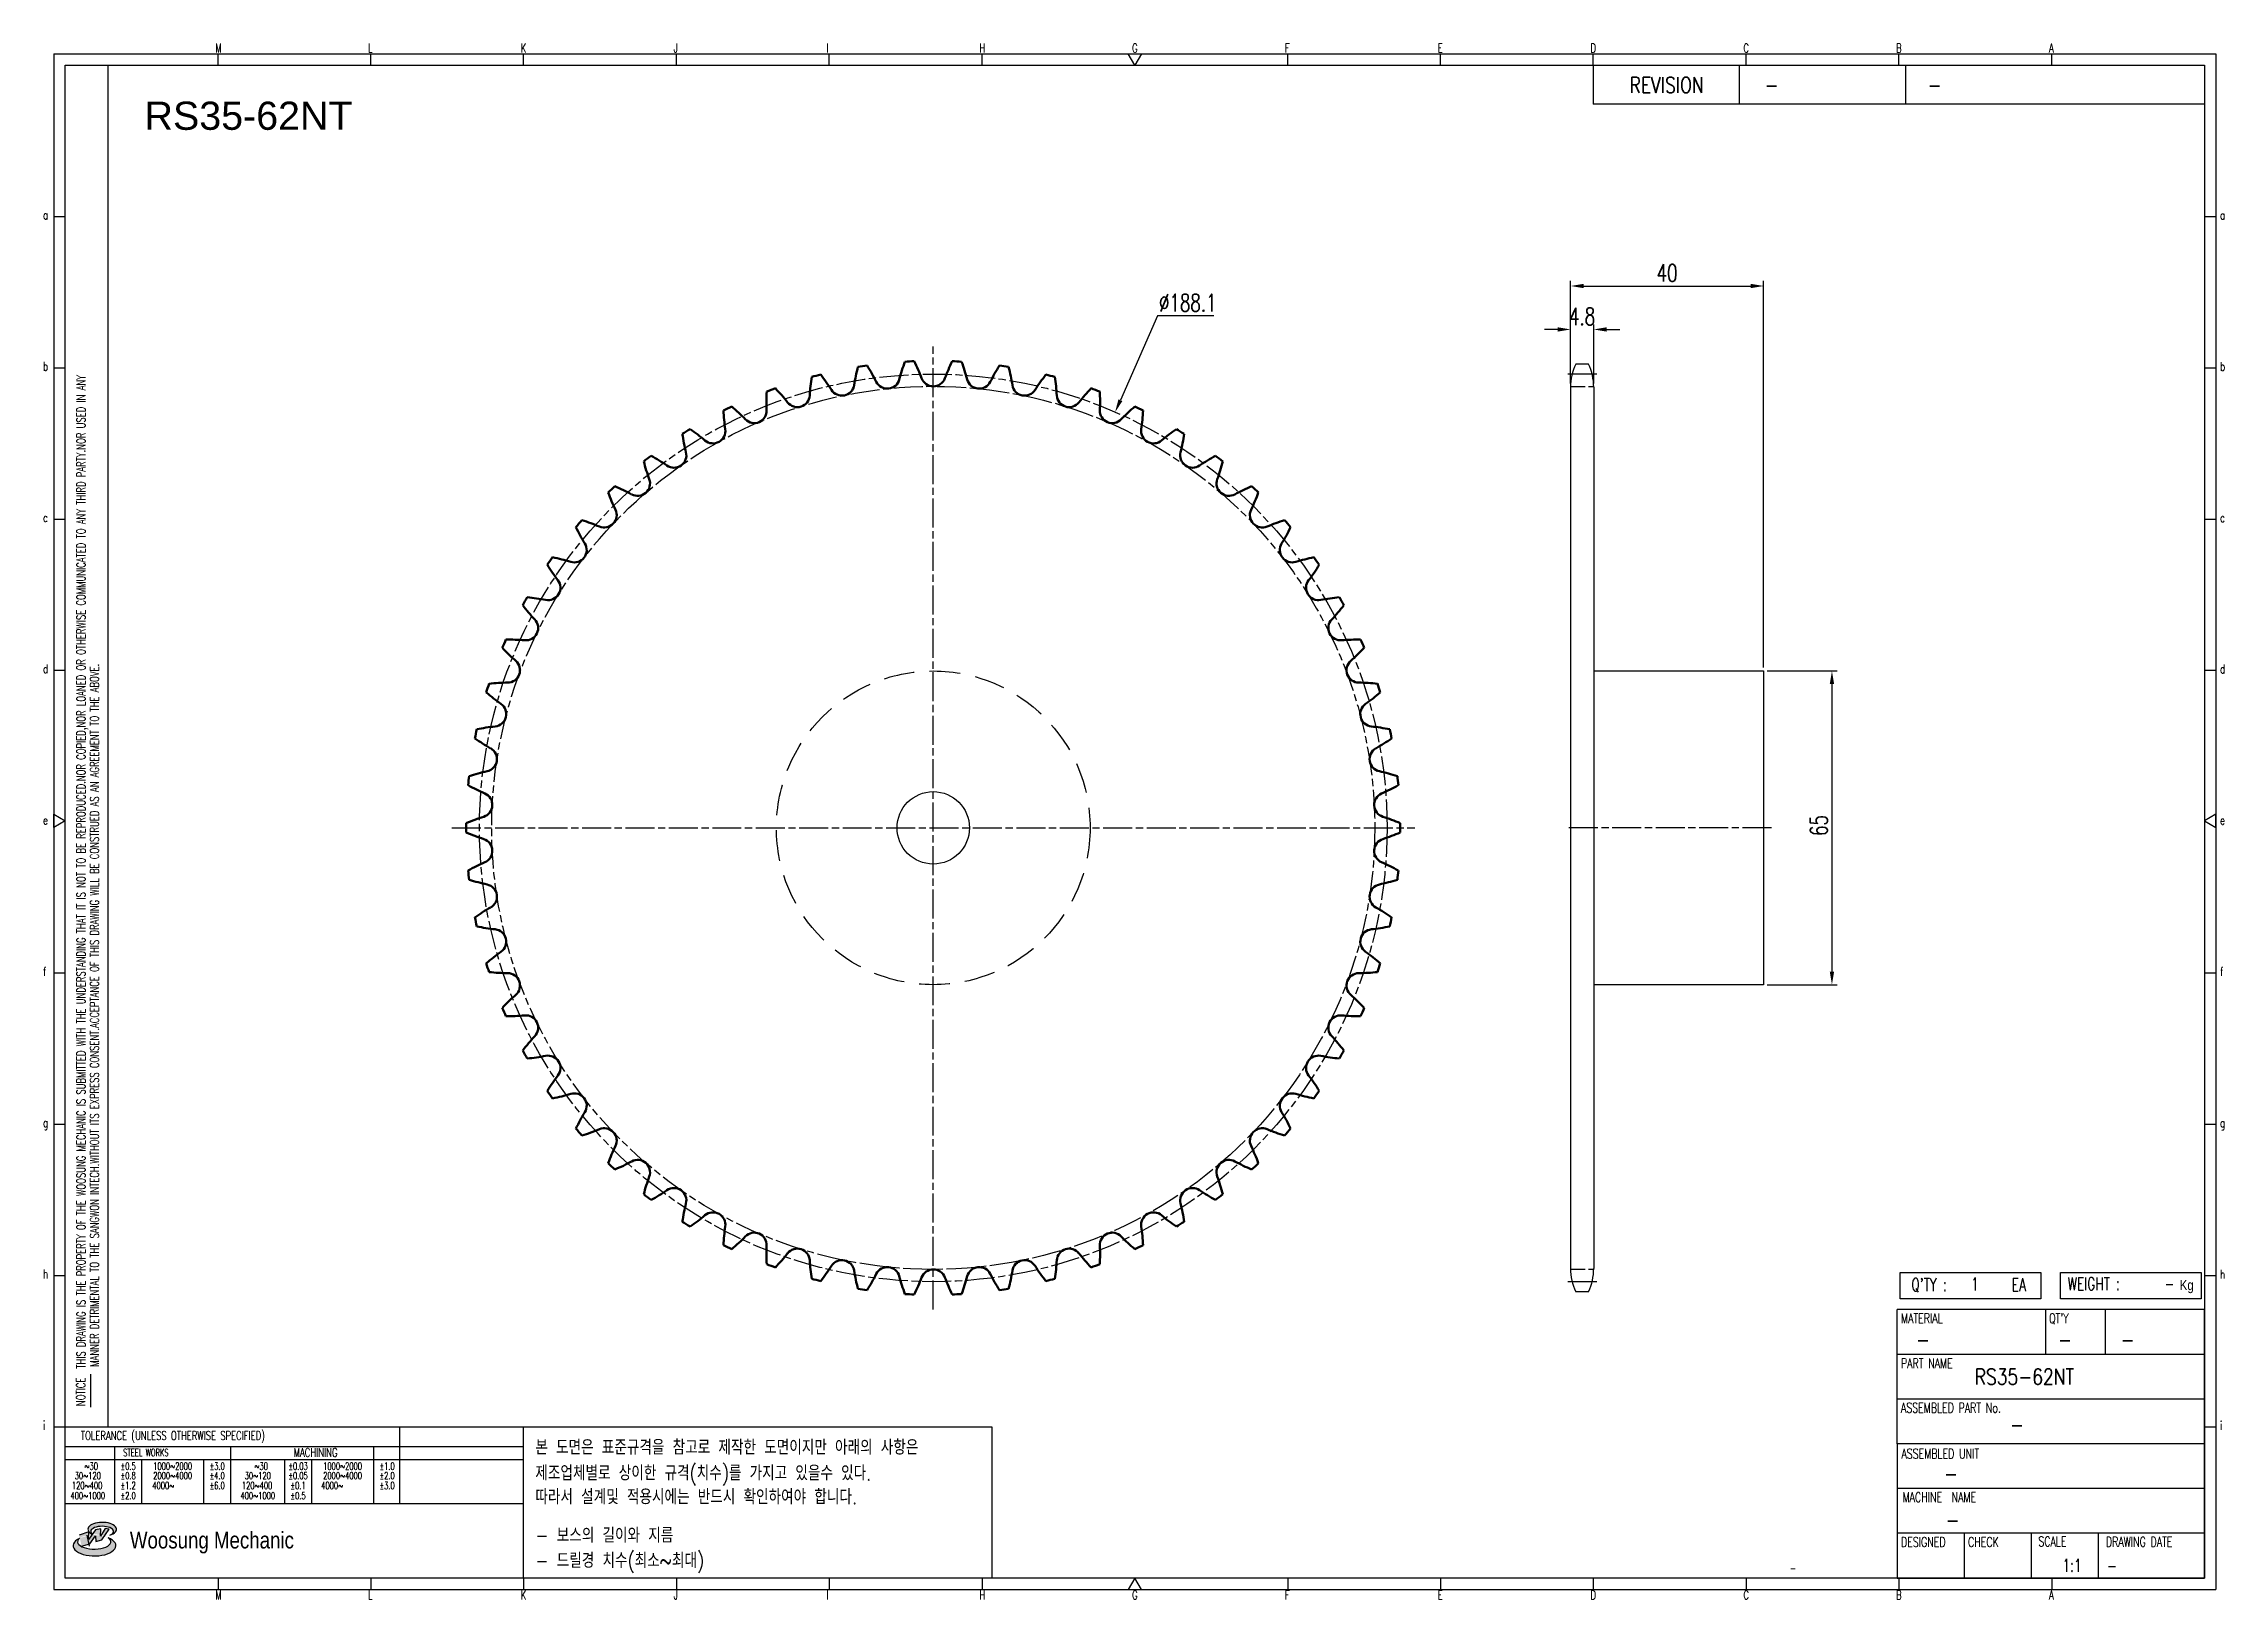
# Model space of a CAD drawing. Header units: millimetres. Extents: x -44812 to -44360, y 1096 to 1418.
import ezdxf
from ezdxf.enums import TextEntityAlignment as Align

# ---------------------------------------------------------------- set-up
doc = ezdxf.new("R2010")
doc.units = ezdxf.units.MM
for name, pattern in [('AM_ISO02W050', [7.5, 6, -1.5]), ('AM_ISO02W050x2', [3.75, 3, -0.75]), ('AM_ISO08W050', [18, 12, -1.5, 3, -1.5]), ('AM_ISO08W050x2', [9, 6, -0.75, 1.5, -0.75]), ('HIDDEN', [9.525, 6.35, -3.175])]:
    doc.linetypes.add(name, pattern=pattern)
for name, color, linetype, lineweight in [('AM_0N', 7, 'Continuous', 50), ('AM_3N', 6, 'AM_ISO02W050', 25), ('AM_7', 4, 'AM_ISO08W050', 25), ('AM_7N', 4, 'AM_ISO08W050', 25)]:
    doc.layers.add(name, color=color, linetype=linetype, lineweight=lineweight)
for name, color, linetype in [('HL', 2, 'HIDDEN'), ('S-DIM', 7, 'Continuous'), ('TITLE', 7, 'Continuous'), ('도면레이아웃', 7, 'Continuous')]:
    doc.layers.add(name, color=color, linetype=linetype)
doc.styles.add('HAN', font='ROMANS.shx', dxfattribs={"width": 0.7, "bigfont": 'whgtxt.shx'})
doc.styles.add('HKD_ST2', font='romans.shx', dxfattribs={"width": 0.7, "height": 4, "bigfont": '@extfont2.shx'})
doc.styles.add('HSG', font='SIMPLEX.shx', dxfattribs={"width": 0.7, "bigfont": 'HSG.shx'})
doc.styles.add('ROMANS', font='romans.shx', dxfattribs={"width": 0.7, "bigfont": 'whgtxt.shx'})
doc.styles.add('SLDTEXTSTYLE4', font='arial.ttf', dxfattribs={"width": 0.8})
doc.styles.get("Standard").update_dxf_attribs({"font": 'arial.ttf'})
doc.dimstyles.new('APP6', dxfattribs={"dimscale": 1.5, "dimtxt": 2.4, "dimasz": 1.8, "dimexe": 0.7, "dimexo": 0.5, "dimgap": 0.6, "dimtad": 1, "dimtoh": 1, "dimdec": 1, "dimrnd": 0.01, "dimzin": 9, "dimdsep": 46, "dimtxsty": 'HSG', "dimcen": 0, "dimclrd": 1, "dimclre": 1, "dimclrt": 256, "dimazin": 2, "dimtp": 1, "dimtm": 1, "dimtfac": 0.5, "dimtdec": 1, "dimtofl": 0, "dimtmove": 0, "dimatfit": 3, "dimfxl": 0, "dimtvp": 1, "dimtolj": 2, "dimlwd": -1, "dimlwe": -1, "dimarcsym": 0})

# ---------------------------------------------------------------- blocks, each defined once
blk = doc.blocks.new('SUYWSHJH')
at = {"layer": '도면레이아웃'}
h = blk.add_hatch(color=10, dxfattribs=at)
h.paths.add_polyline_path([(1.544, 35.177), (1.554, 34.966), (1.779, 35.034), (2.054, 35.422), (1.908, 35.446), (1.728, 35.167), (1.741, 35.439), (1.547, 35.405), (1.292, 35.041), (1.295, 35.33), (0.943, 35.208), (1.03, 34.8), (1.336, 34.885)])
edge = h.paths.add_edge_path()
edge.add_ellipse((1.795, 35.421), major_axis=(-0.53, 0), ratio=0.487785, start_angle=122.36065, end_angle=403.39574)
edge.add_line((1.411, 35.244), (1.419, 35.261))
edge.add_ellipse((1.798, 35.344), major_axis=(-0.423, 0), ratio=0.444396, start_angle=131.58977, end_angle=386.19408, ccw=False)
edge = h.paths.add_edge_path()
edge.add_ellipse((1.512, 34.815), major_axis=(-0.793, 0), ratio=0.480113, start_angle=314.67633, end_angle=590.85213)
edge.add_ellipse((1.501, 34.958), major_axis=(-0.62, 0), ratio=0.43311, start_angle=331.7024, end_angle=574.42495, ccw=False)
for p, q in [((0, 90.118), (80.15, 90.118)), ((0, 90.118), (0, 33.191)), ((6.089, 89.693), (6.089, 90.118)), ((11.753, 89.693), (11.753, 90.118)), ((17.418, 89.693), (17.418, 90.118)), ((23.082, 89.693), (23.082, 90.118)), ((28.746, 89.693), (28.746, 90.118)), ((34.411, 89.693), (34.411, 90.118)), ((45.739, 89.693), (45.739, 90.118)), ((51.404, 89.693), (51.404, 90.118)), ((57.068, 89.693), (57.068, 90.118)), ((62.732, 89.693), (62.732, 90.118)), ((68.397, 89.693), (68.397, 90.118)), ((74.061, 89.693), (74.061, 90.118)), ((80.15, 90.118), (80.15, 33.191)), ((0, 84.085), (0.425, 84.085)), ((79.725, 84.085), (80.15, 84.085)), ((0, 78.478), (0.425, 78.478)), ((79.725, 78.478), (80.15, 78.478)), ((0, 72.87), (0.425, 72.87)), ((79.725, 72.87), (80.15, 72.87)), ((0, 67.262), (0.425, 67.262)), ((79.725, 67.262), (80.15, 67.262)), ((0, 56.047), (0.425, 56.047)), ((79.725, 56.047), (80.15, 56.047)), ((0, 50.439), (0.425, 50.439)), ((79.725, 50.439), (80.15, 50.439)), ((0, 44.832), (0.425, 44.832)), ((79.725, 44.832), (80.15, 44.832)), ((1.377, 39.947), (1.377, 41.174)), ((0, 39.224), (0.425, 39.224)), ((79.725, 39.224), (80.15, 39.224)), ((0, 33.191), (80.15, 33.191)), ((6.089, 33.616), (6.089, 33.191)), ((11.753, 33.616), (11.753, 33.191)), ((17.418, 33.616), (17.418, 33.191)), ((23.082, 33.616), (23.082, 33.191)), ((28.746, 33.616), (28.746, 33.191)), ((34.411, 33.616), (34.411, 33.191)), ((45.739, 33.616), (45.739, 33.191)), ((51.404, 33.616), (51.404, 33.191)), ((57.068, 33.616), (57.068, 33.191)), ((62.732, 33.616), (62.732, 33.191)), ((68.397, 33.616), (68.397, 33.191)), ((74.061, 33.616), (74.061, 33.191))]:
    blk.add_line(p, q)
at = {"color": 2}
for p, q in [((2.017, 39.224), (2.017, 89.693)), ((0.425, 39.224), (17.418, 39.224)), ((12.816, 39.224), (12.816, 36.382)), ((17.418, 33.616), (17.418, 39.224)), ((0.425, 38.487), (17.418, 38.487)), ((0.425, 38.012), (17.418, 38.012)), ((2.257, 38.487), (2.257, 36.382)), ((3.257, 38.012), (3.257, 36.382)), ((5.557, 38.012), (5.557, 36.382)), ((6.557, 38.5), (6.557, 36.382)), ((8.557, 38.012), (8.557, 36.382)), ((9.557, 38.026), (9.557, 36.382)), ((11.857, 38.487), (11.857, 36.382)), ((0.425, 36.382), (17.418, 36.382))]:
    blk.add_line(p, q, dxfattribs=at)
at = {"color": 6, "ltscale": 0.5}
for p, q in [((57.068, 89.693), (57.068, 88.246)), ((62.47, 89.693), (62.47, 88.246)), ((68.635, 89.693), (68.635, 88.246)), ((79.725, 88.246), (57.068, 88.246)), ((68.336, 38.59), (68.336, 43.563)), ((79.725, 43.563), (68.336, 43.563)), ((73.827, 43.563), (73.827, 41.905)), ((76.037, 43.563), (76.037, 41.905)), ((79.725, 38.59), (79.725, 43.563)), ((79.725, 41.905), (68.336, 41.905)), ((79.725, 40.248), (68.336, 40.248)), ((68.336, 38.59), (68.336, 33.616)), ((79.725, 38.59), (68.336, 38.59)), ((79.725, 33.616), (79.725, 38.59)), ((79.725, 36.932), (68.336, 36.932)), ((79.725, 35.274), (68.336, 35.274)), ((70.822, 33.616), (70.822, 35.274)), ((73.309, 33.616), (73.309, 35.274)), ((75.796, 33.616), (75.796, 35.274)), ((68.336, 33.616), (79.725, 33.616))]:
    blk.add_line(p, q, dxfattribs=at)
for points in [[(40.075, 89.693), (39.83, 90.118), (40.32, 90.118)], [(0.425, 89.693), (79.725, 89.693), (79.725, 33.616), (0.425, 33.616)], [(0.425, 61.679), (0, 61.433), (0, 61.924)], [(79.725, 61.679), (80.15, 61.433), (80.15, 61.924)], [(40.075, 33.616), (39.83, 33.191), (40.32, 33.191)]]:
    blk.add_lwpolyline(points, close=True)
at = {"layer": 'TITLE', "color": 20}
for p, q in [((68.449, 43.961), (68.449, 44.936)), ((68.449, 44.936), (73.654, 44.936)), ((73.654, 44.936), (73.654, 43.961)), ((74.39, 43.961), (74.39, 44.936)), ((74.39, 44.936), (79.595, 44.936)), ((79.595, 44.936), (79.595, 43.961)), ((73.654, 43.961), (68.449, 43.961)), ((79.595, 43.961), (74.39, 43.961))]:
    blk.add_line(p, q, dxfattribs=at)
at = {"layer": '도면레이아웃'}
for p, q in [((1.295, 35.33), (0.943, 35.208)), ((1.03, 34.8), (1.336, 34.885)), ((1.224, 35.208), (1.311, 34.8)), ((1.224, 35.208), (1.224, 35.208)), ((1.547, 35.405), (1.292, 35.041)), ((1.292, 35.041), (1.295, 35.33)), ((1.336, 34.885), (1.544, 35.177)), ((1.419, 35.261), (1.411, 35.244)), ((1.544, 35.177), (1.554, 34.966)), ((1.741, 35.439), (1.547, 35.405)), ((1.554, 34.966), (1.779, 35.034)), ((1.908, 35.446), (1.728, 35.167)), ((1.728, 35.167), (1.741, 35.439)), ((1.779, 35.034), (2.054, 35.422)), ((2.054, 35.422), (1.908, 35.446))]:
    blk.add_line(p, q, dxfattribs=at)
for centre, major_axis, ratio, start_param, end_param in [((1.795, 35.421), (-0.53, 0), 0.487785, 2.135596, 7.040584), ((1.512, 34.815), (-0.793, 0), 0.480113, 5.492138, 10.312315), ((1.501, 34.958), (-0.62, 0), 0.43311, 5.789299, 10.025607), ((1.798, 35.344), (-0.423, 0), 0.444396, 2.296675, 6.740358)]:
    blk.add_ellipse(centre, major_axis=major_axis, ratio=ratio, start_param=start_param, end_param=end_param, dxfattribs=at)
at = {"color": 4, "style": 'HKD_ST2', "width": 0.7}
for s, p in [('M', (5.988, 90.164)), ('L', (11.652, 90.164)), ('K', (17.316, 90.164)), ('J', (22.981, 90.164)), ('I', (28.645, 90.164)), ('H', (34.309, 90.164)), ('G', (39.974, 90.164)), ('F', (45.638, 90.164)), ('E', (51.302, 90.164)), ('D', (56.967, 90.164)), ('C', (62.631, 90.164)), ('B', (68.295, 90.164)), ('A', (73.96, 90.164)), ('a', (-0.395, 83.976)), ('a', (80.305, 83.97)), ('b', (-0.395, 78.368)), ('b', (80.305, 78.362)), ('c', (-0.395, 72.76)), ('c', (80.305, 72.754)), ('d', (-0.395, 67.153)), ('d', (80.305, 67.147)), ('e', (-0.395, 61.545)), ('e', (80.305, 61.539)), ('f', (-0.395, 55.937)), ('f', (80.305, 55.931)), ('g', (-0.395, 50.33)), ('g', (80.305, 50.324)), ('h', (-0.395, 44.722)), ('h', (80.305, 44.716)), ('i', (-0.395, 39.114)), ('i', (80.305, 39.108)), ('M', (5.988, 32.824)), ('L', (11.652, 32.824)), ('K', (17.316, 32.824)), ('J', (22.981, 32.824)), ('I', (28.645, 32.824)), ('H', (34.309, 32.824)), ('G', (39.974, 32.824)), ('F', (45.638, 32.824)), ('E', (51.302, 32.824)), ('D', (56.967, 32.824)), ('C', (62.631, 32.824)), ('B', (68.295, 32.824)), ('A', (73.96, 32.824))]:
    blk.add_text(s, height=0.326, dxfattribs=at).set_placement(p)
for s, height, style, width, p in [('REVISION', 0.5806, 'HAN', 0.8, (58.415, 88.664)), ('-', 0.581, 'HAN', 0.8, (63.426, 88.664)), ('-', 0.581, 'HAN', 0.8, (69.468, 88.664)), ("Q'TY : ", 0.4746, 'HKD_ST2', 0.7, (68.857, 44.253)), ('1', 0.475, 'HKD_ST2', 0.7, (71.071, 44.275)), ('EA', 0.4746, 'HKD_ST2', 0.7, (72.578, 44.253)), ('WEIGHT : ', 0.4746, 'HKD_ST2', 0.7, (74.65, 44.286)), ('-', 0.581, 'HAN', 0.8, (69.029, 42.157)), ('-', 0.581, 'HAN', 0.8, (74.289, 42.157)), ('-', 0.581, 'HAN', 0.8, (76.623, 42.157)), ('-', 0.581, 'HAN', 0.8, (72.515, 39.013)), ('-', 0.581, 'HAN', 0.8, (70.067, 37.189)), ('-', 0.581, 'HAN', 0.8, (70.126, 35.48)), ('1:1', 0.4746, 'HKD_ST2', 0.7, (74.458, 33.848)), ('-', 0.475, 'HKD_ST2', 0.7, (76.112, 33.837))]:
    blk.add_text(s, height=height, dxfattribs=dict(style=style, width=width)).set_placement(p)
at = {"color": 1, "style": 'HKD_ST2', "width": 0.7}
for s, p in [(' THIS DRAWING IS THE PROPERTY OF THE WOOSUNG MECHANIC IS SUBMITTED WITH THE UNDERSTANDING THAT IT IS NOT TO BE REPRODUCED.NOR COPIED,NOR LOANED OR OTHERWISE COMMUNICATED TO ANY THIRD PARTY.NOR USED IN ANY', (1.173, 41.217)), ('MANNER DETRIMENTAL TO THE SANGWON INTECH.WITHOUT ITS EXPRESS CONSENT.ACCEPTANCE OF THIS DRAWING WILL BE CONSTRUED AS AN AGREEMENT TO THE ABOVE.', (1.672, 41.447))]:
    blk.add_text(s, height=0.326266, rotation=90, dxfattribs=at).set_placement(p)
at = {"style": 'HKD_ST2', "width": 0.7}
blk.add_text('-', height=0.475, dxfattribs=at).set_placement((78.613, 44.286), align=Align.RIGHT)
at = {"color": 4, "style": 'HKD_ST2', "width": 0.7}
for s, height, p in [('MATERIAL', 0.3651, (68.474, 43.425)), ("QT'Y", 0.3651, (73.965, 43.425)), ('PART NAME', 0.3651, (68.474, 41.756)), ('ASSEMBLED PART No.', 0.36511, (68.474, 40.109)), ('ASSEMBLED UNIT', 0.36511, (68.49, 38.408)), ('MACHINE  NAME', 0.36511, (68.532, 36.794)), ('DESIGNED', 0.3651, (68.474, 35.136)), ('CHECK', 0.3651, (70.961, 35.136)), ('SCALE', 0.3651, (73.566, 35.153)), ('DRAWING DATE', 0.36511, (76.071, 35.141))]:
    blk.add_text(s, height=height, dxfattribs=at).set_placement(p, align=Align.TOP_LEFT)
at = {"style": 'HKD_ST2', "width": 0.7}
blk.add_text('NOTICE', height=0.3263, rotation=90, dxfattribs=at).set_placement((1.163, 39.988))
for s, height, style, width, p in [('TOLERANCE (UNLESS OTHERWISE SPECIFIED)', 0.32627, 'HKD_ST2', 0.7, (4.417, 38.896)), ('-', 0.326, 'ROMANS', 0.65, (64.469, 33.975))]:
    blk.add_text(s, height=height, dxfattribs=dict(style=style, width=width)).set_placement(p, align=Align.MIDDLE_CENTER)
at = {"color": 4, "style": 'HKD_ST2', "width": 0.7}
for s, height, p in [('STEEL WORKS', 0.26101, (3.416, 38.268)), ('MACHINING', 0.3263, (9.707, 38.27)), ('%%P0.5', 0.261, (2.757, 37.762)), ('%%P0.8', 0.261, (2.757, 37.411)), ('%%P3.0', 0.261, (6.057, 37.762)), ('%%P4.0', 0.261, (6.057, 37.411)), ('%%P0.03', 0.261, (9.057, 37.762)), ('%%P0.05', 0.261, (9.057, 37.411)), ('%%P1.0', 0.261, (12.357, 37.762)), ('%%P2.0', 0.261, (12.357, 37.411)), ('%%P1.2', 0.261, (2.757, 37.045)), ('%%P2.0', 0.261, (2.757, 36.67)), ('%%P6.0', 0.261, (6.057, 37.045)), ('%%P0.1', 0.261, (9.057, 37.045)), ('%%P0.5', 0.261, (9.057, 36.67)), ('%%P3.0', 0.261, (12.357, 37.045))]:
    blk.add_text(s, height=height, dxfattribs=at).set_placement(p, align=Align.MIDDLE)
for s, height, p in [('30%%126120', 0.261, (1.263, 37.411)), ('%%12630', 0.261, (1.389, 37.762)), ('2000%%1264000', 0.26101, (4.407, 37.411)), ('1000%%1262000', 0.26101, (4.407, 37.762)), ('30%%126120', 0.261, (7.563, 37.411)), ('%%12630', 0.261, (7.689, 37.762)), ('2000%%1264000', 0.26101, (10.707, 37.411)), ('1000%%1262000', 0.26101, (10.707, 37.762)), ('400%%1261000', 0.26101, (1.263, 36.67)), ('120%%126400', 0.26101, (1.237, 37.045)), ('4000%%126', 0.261, (4.061, 37.045)), ('400%%1261000', 0.26101, (7.563, 36.67)), ('120%%126400', 0.26101, (7.537, 37.045)), ('4000%%126', 0.261, (10.321, 37.045))]:
    blk.add_text(s, height=height, dxfattribs=at).set_placement(p, align=Align.MIDDLE_CENTER)
at = {"color": 1, "style": 'SLDTEXTSTYLE4', "width": 0.8}
blk.add_text('Woosung Mechanic', height=0.61957, dxfattribs=at).set_placement((2.822, 34.711))
at = {"layer": 'TITLE', "width": 0.8}
blk.add_text('Kg', height=0.3789, dxfattribs=at).set_placement((78.807, 44.286))
blk = doc.blocks.new('*D730')
at = {"layer": 'Defpoints', "color": 0, "transparency": 16777216}
for p in [(-44455.73, 1287.86), (-44455.73, 1222.86), (-44441.57, 1222.86)]:
    blk.add_point(p, dxfattribs=at)
at = {"layer": 'S-DIM', "color": 1, "transparency": 16777216}
for p, q in [((-44454.98, 1287.86), (-44440.52, 1287.86)), ((-44441.57, 1285.16), (-44441.57, 1225.56)), ((-44454.98, 1222.86), (-44440.52, 1222.86))]:
    blk.add_line(p, q, dxfattribs=at)
for points in [[(-44442.02, 1285.16), (-44441.12, 1285.16), (-44441.57, 1287.86)], [(-44442.02, 1225.56), (-44441.12, 1225.56), (-44441.57, 1222.86)]]:
    blk.add_solid(points, dxfattribs=at)
at = {"layer": 'S-DIM', "transparency": 16777216, "insert": (-44444.27, 1255.84), "char_height": 3.6, "attachment_point": 5, "rotation": 90, "style": 'HSG'}
blk.add_mtext('\\A2;65', dxfattribs=at)
blk = doc.blocks.new('*D731')
at = {"layer": 'Defpoints', "color": 0, "transparency": 16777216}
for p in [(-44490.93, 1358.63), (-44495.73, 1346.66), (-44490.93, 1346.66)]:
    blk.add_point(p, dxfattribs=at)
at = {"layer": 'S-DIM', "color": 1, "transparency": 16777216}
for p, q in [((-44498.43, 1358.63), (-44501.13, 1358.63)), ((-44495.73, 1347.41), (-44495.73, 1359.68)), ((-44490.93, 1347.41), (-44490.93, 1359.68)), ((-44488.23, 1358.63), (-44485.53, 1358.63))]:
    blk.add_line(p, q, dxfattribs=at)
for points in [[(-44498.43, 1359.08), (-44498.43, 1358.18), (-44495.73, 1358.63)], [(-44488.23, 1359.08), (-44488.23, 1358.18), (-44490.93, 1358.63)]]:
    blk.add_solid(points, dxfattribs=at)
at = {"layer": 'S-DIM', "transparency": 16777216, "insert": (-44493.33, 1361.33), "char_height": 3.6, "attachment_point": 5, "style": 'HSG'}
blk.add_mtext('\\A2;4.8', dxfattribs=at)
blk = doc.blocks.new('*D732')
at = {"layer": 'Defpoints', "color": 0, "transparency": 16777216}
for p in [(-44455.73, 1367.63), (-44495.73, 1346.66), (-44455.73, 1287.86)]:
    blk.add_point(p, dxfattribs=at)
at = {"layer": 'S-DIM', "color": 1, "transparency": 16777216}
for p, q in [((-44495.73, 1347.41), (-44495.73, 1368.68)), ((-44493.03, 1367.63), (-44458.43, 1367.63)), ((-44455.73, 1288.61), (-44455.73, 1368.68))]:
    blk.add_line(p, q, dxfattribs=at)
for points in [[(-44493.03, 1368.08), (-44493.03, 1367.18), (-44495.73, 1367.63)], [(-44458.43, 1368.08), (-44458.43, 1367.18), (-44455.73, 1367.63)]]:
    blk.add_solid(points, dxfattribs=at)
at = {"layer": 'S-DIM', "transparency": 16777216, "insert": (-44475.73, 1370.33), "char_height": 3.6, "attachment_point": 5, "style": 'HSG'}
blk.add_mtext('\\A2;40', dxfattribs=at)
blk = doc.blocks.new('*D733')
at = {"layer": 'Defpoints', "color": 0, "transparency": 16777216}
for p in [(-44590.09, 1341.5), (-44665.47, 1169.21)]:
    blk.add_point(p, dxfattribs=at)
at = {"layer": 'S-DIM', "color": 1, "transparency": 16777216}
for p, q in [((-44581.35, 1361.46), (-44589, 1343.97)), ((-44569.65, 1361.46), (-44581.35, 1361.46))]:
    blk.add_line(p, q, dxfattribs=at)
blk.add_solid([(-44589.42, 1344.15), (-44588.59, 1343.79), (-44590.09, 1341.5)], dxfattribs=at)
at = {"layer": 'S-DIM', "transparency": 16777216, "insert": (-44575.05, 1364.16), "char_height": 3.6, "attachment_point": 5, "style": 'HSG'}
blk.add_mtext('\\A2;∅188.1', dxfattribs=at)

msp = doc.modelspace()

# ---------------------------------------------------------------- linework, layer by layer
for p, q in [((-44492, 1351.46), (-44494.66, 1351.46)), ((-44495.73, 1346.66), (-44495.73, 1164.05)), ((-44490.93, 1346.66), (-44490.93, 1164.05)), ((-44492, 1159.25), (-44494.66, 1159.25))]:
    msp.add_line(p, q)
msp.add_lwpolyline([(-44490.93, 1287.86), (-44455.73, 1287.86), (-44455.73, 1222.86), (-44490.93, 1222.86)])
at = {"color": 4}
msp.add_lwpolyline([(-44712.66, 1131.28), (-44615.62, 1131.28), (-44615.62, 1099.93), (-44712.66, 1099.93)], close=True, dxfattribs=at)
msp.add_circle((-44627.78, 1255.36), 7.5)
for centre, start, end in [((-44484.43, 1346.66), 154.8633, 180), ((-44502.23, 1346.66), 0, 25.1367), ((-44484.43, 1164.05), 180, 205.1367), ((-44502.23, 1164.05), 334.8633, 0)]:
    msp.add_arc(centre, 11.3, start, end)
at = {"layer": 'AM_0N'}
for centre, radius, start, end in [((-44627.78, 1255.36), 96.77, 98.1416, 99.2778), ((-44674.5, 1330.35), 39.01, 26.5323, 32.2045), ((-44597.12, 1338.22), 39.01, 159.4084, 165.0806), ((-44627.78, 1255.36), 96.77, 92.3351, 93.4713), ((-44666.67, 1334.7), 39.01, 20.7258, 26.3981), ((-44588.89, 1334.7), 39.01, 153.6019, 159.2742), ((-44627.78, 1255.36), 96.77, 86.5287, 87.6649), ((-44658.44, 1338.22), 39.01, 14.9194, 20.5916), ((-44581.06, 1330.35), 39.01, 147.7955, 153.4677), ((-44627.78, 1255.36), 96.77, 80.7222, 81.8584), ((-44614.43, 1342.7), 39.01, 171.0213, 176.6935), ((-44627.78, 1255.36), 96.77, 103.9481, 105.0842), ((-44681.84, 1325.24), 39.01, 32.3387, 38.011), ((-44646.71, 1347.49), 2.57, 212.3387, 350.8871), ((-44605.66, 1340.9), 39.01, 165.2148, 170.8871), ((-44637.3, 1348.93), 2.57, 206.5323, 345.0806), ((-44627.78, 1349.41), 2.57, 200.7258, 339.2742), ((-44618.26, 1348.93), 2.57, 194.9194, 333.4677), ((-44649.9, 1340.9), 39.01, 9.1129, 14.7852), ((-44608.85, 1347.49), 2.57, 189.1129, 327.6613), ((-44573.72, 1325.24), 39.01, 141.989, 147.6613), ((-44627.78, 1255.36), 96.77, 74.9158, 76.0519), ((-44641.13, 1342.7), 39.01, 3.3065, 8.9787), ((-44627.78, 1255.36), 96.77, 115.561, 116.6971), ((-44694.81, 1312.93), 39.01, 43.9516, 49.6239), ((-44623.33, 1343.6), 39.01, 176.8278, 182.5), ((-44627.78, 1255.36), 96.77, 109.7545, 110.8907), ((-44688.64, 1319.42), 39.01, 38.1452, 43.8174), ((-44655.94, 1345.1), 2.57, 218.1452, 356.6935), ((-44599.62, 1345.1), 2.57, 183.3065, 321.8548), ((-44566.92, 1319.42), 39.01, 136.1826, 141.8548), ((-44627.78, 1255.36), 96.77, 69.1093, 70.2455), ((-44632.23, 1343.6), 39.01, 357.5, 3.1722), ((-44560.75, 1312.93), 39.01, 130.3761, 136.0484), ((-44627.78, 1255.36), 96.77, 63.3029, 64.439), ((-44627.78, 1255.36), 96.77, 121.3674, 122.5036), ((-44700.29, 1305.85), 39.01, 49.7581, 55.4303), ((-44673.42, 1337.59), 2.57, 229.7581, 8.3065), ((-44632.28, 1343.6), 39.01, 182.6342, 188.3065), ((-44664.87, 1341.79), 2.57, 223.9516, 2.5), ((-44590.69, 1341.79), 2.57, 177.5, 316.0484), ((-44582.13, 1337.59), 2.57, 171.6935, 310.2419), ((-44623.28, 1343.6), 39.01, 351.6935, 357.3658), ((-44555.27, 1305.85), 39.01, 124.5697, 130.2419), ((-44627.78, 1255.36), 96.77, 57.4964, 58.6326), ((-44681.51, 1332.55), 2.57, 235.5645, 14.1129), ((-44641.19, 1342.69), 39.01, 188.4407, 194.1129), ((-44574.05, 1332.55), 2.57, 165.8871, 304.4355), ((-44614.37, 1342.69), 39.01, 345.8871, 351.5593), ((-44627.78, 1255.36), 96.77, 127.1739, 128.31), ((-44649.95, 1340.89), 39.01, 194.2471, 199.9194), ((-44705.02, 1298.26), 39.01, 55.5645, 61.2368), ((-44550.54, 1298.26), 39.01, 118.7632, 124.4355), ((-44627.78, 1255.36), 96.77, 51.69, 52.8261), ((-44605.61, 1340.89), 39.01, 340.0806, 345.7529), ((-44627.78, 1255.36), 96.77, 132.9803, 134.1165), ((-44658.49, 1338.2), 39.01, 200.0536, 205.7258), ((-44708.97, 1290.22), 39.01, 61.371, 67.0432), ((-44689.04, 1326.72), 2.57, 241.371, 19.9194), ((-44566.52, 1326.72), 2.57, 160.0806, 298.629), ((-44546.59, 1290.22), 39.01, 112.9568, 118.629), ((-44597.07, 1338.2), 39.01, 334.2742, 339.9464), ((-44627.78, 1255.36), 96.77, 45.8835, 47.0197), ((-44695.95, 1320.16), 2.57, 247.1774, 25.7258), ((-44559.61, 1320.16), 2.57, 154.2742, 292.8226), ((-44627.78, 1255.36), 96.77, 138.7868, 139.9229), ((-44666.72, 1334.67), 39.01, 205.86, 211.5323), ((-44712.08, 1281.83), 39.01, 67.1774, 72.8497), ((-44543.48, 1281.83), 39.01, 107.1503, 112.8226), ((-44588.84, 1334.67), 39.01, 328.4677, 334.14), ((-44627.78, 1255.36), 96.77, 40.0771, 41.2132), ((-44627.78, 1255.36), 96.77, 144.5932, 145.7294), ((-44714.32, 1273.17), 39.01, 72.9839, 78.6561), ((-44702.16, 1312.93), 2.57, 252.9839, 31.5323), ((-44553.4, 1312.93), 2.57, 148.4677, 287.0161), ((-44541.24, 1273.17), 39.01, 101.3439, 107.0161), ((-44627.78, 1255.36), 96.77, 34.2706, 35.4068), ((-44707.6, 1305.11), 2.57, 258.7903, 37.3387), ((-44674.54, 1330.33), 39.01, 211.6665, 217.3387), ((-44547.96, 1305.11), 2.57, 142.6613, 281.2097), ((-44581.02, 1330.33), 39.01, 322.6613, 328.3335), ((-44627.78, 1255.36), 96.77, 150.3997, 151.5358), ((-44681.88, 1325.21), 39.01, 217.4729, 223.1452), ((-44715.68, 1264.32), 39.01, 78.7903, 84.4626), ((-44539.88, 1264.32), 39.01, 95.5374, 101.2097), ((-44573.67, 1325.21), 39.01, 316.8548, 322.5271), ((-44627.78, 1255.36), 96.77, 28.4642, 29.6003), ((-44712.22, 1296.78), 2.57, 264.5968, 43.1452), ((-44543.34, 1296.78), 2.57, 136.8548, 275.4032), ((-44627.78, 1255.36), 96.77, 156.2061, 157.3423), ((-44688.67, 1319.38), 39.01, 223.2794, 228.9516), ((-44716.14, 1255.38), 39.01, 84.5968, 90.269), ((-44539.42, 1255.38), 39.01, 89.731, 95.4032), ((-44566.89, 1319.38), 39.01, 311.0484, 316.7206), ((-44627.78, 1255.36), 96.77, 22.6577, 23.7939), ((-44715.98, 1288.02), 2.57, 270.4032, 48.9516), ((-44539.58, 1288.02), 2.57, 131.0484, 269.5968), ((-44627.78, 1255.36), 96.77, 162.0126, 163.1487), ((-44694.84, 1312.89), 39.01, 229.0858, 234.7581), ((-44715.69, 1246.44), 39.01, 90.4032, 96.0755), ((-44539.87, 1246.44), 39.01, 83.9245, 89.5968), ((-44560.72, 1312.89), 39.01, 305.2419, 310.9142), ((-44627.78, 1255.36), 96.77, 16.8513, 17.9874), ((-44718.83, 1278.93), 2.57, 276.2097, 54.7581), ((-44536.73, 1278.93), 2.57, 125.2419, 263.7903), ((-44627.78, 1255.36), 96.77, 167.819, 168.9552), ((-44714.33, 1237.6), 39.01, 96.2097, 101.8819), ((-44541.23, 1237.6), 39.01, 78.1181, 83.7903), ((-44627.78, 1255.36), 96.77, 11.0448, 12.181), ((-44700.32, 1305.81), 39.01, 234.8923, 240.5645), ((-44720.75, 1269.6), 2.57, 282.0161, 60.5645), ((-44534.81, 1269.6), 2.57, 119.4355, 257.9839), ((-44555.24, 1305.81), 39.01, 299.4355, 305.1077), ((-44627.78, 1255.36), 96.77, 173.6255, 174.7616), ((-44712.09, 1228.93), 39.01, 102.0161, 107.6884), ((-44543.47, 1228.93), 39.01, 72.3116, 77.9839), ((-44627.78, 1255.36), 96.77, 5.2384, 6.3745), ((-44705.05, 1298.21), 39.01, 240.6987, 246.371), ((-44721.71, 1260.12), 2.57, 287.8226, 66.371), ((-44533.85, 1260.12), 2.57, 113.629, 252.1774), ((-44550.51, 1298.21), 39.01, 293.629, 299.3013), ((-44627.78, 1255.36), 96.77, 179.4319, 180.5681), ((-44708.99, 1220.54), 39.01, 107.8226, 113.4948), ((-44546.57, 1220.54), 39.01, 66.5052, 72.1774), ((-44627.78, 1255.36), 96.77, 359.4319, 0.5681), ((-44708.99, 1290.18), 39.01, 246.5052, 252.1774), ((-44721.71, 1250.59), 2.57, 293.629, 72.1774), ((-44533.85, 1250.59), 2.57, 107.8226, 246.371), ((-44546.57, 1290.18), 39.01, 287.8226, 293.4948), ((-44705.05, 1212.5), 39.01, 113.629, 119.3013), ((-44550.51, 1212.5), 39.01, 60.6987, 66.371), ((-44627.78, 1255.36), 96.77, 185.2384, 186.3745), ((-44712.09, 1281.78), 39.01, 252.3116, 257.9839), ((-44720.75, 1241.11), 2.57, 299.4355, 77.9839), ((-44534.81, 1241.11), 2.57, 102.0161, 240.5645), ((-44543.47, 1281.78), 39.01, 282.0161, 287.6884), ((-44627.78, 1255.36), 96.77, 353.6255, 354.7616), ((-44700.32, 1204.9), 39.01, 119.4355, 125.1077), ((-44555.24, 1204.9), 39.01, 54.8923, 60.5645), ((-44627.78, 1255.36), 96.77, 191.0448, 192.181), ((-44714.33, 1273.12), 39.01, 258.1181, 263.7903), ((-44718.83, 1231.78), 2.57, 305.2419, 83.7903), ((-44536.73, 1231.78), 2.57, 96.2097, 234.7581), ((-44541.23, 1273.12), 39.01, 276.2097, 281.8819), ((-44627.78, 1255.36), 96.77, 347.819, 348.9552), ((-44694.84, 1197.82), 39.01, 125.2419, 130.9142), ((-44560.72, 1197.82), 39.01, 49.0858, 54.7581), ((-44627.78, 1255.36), 96.77, 196.8513, 197.9874), ((-44715.69, 1264.27), 39.01, 263.9245, 269.5968), ((-44715.98, 1222.69), 2.57, 311.0484, 89.5968), ((-44539.58, 1222.69), 2.57, 90.4032, 228.9516), ((-44539.87, 1264.27), 39.01, 270.4032, 276.0755), ((-44627.78, 1255.36), 96.77, 342.0126, 343.1487), ((-44688.67, 1191.33), 39.01, 131.0484, 136.7206), ((-44566.89, 1191.33), 39.01, 43.2794, 48.9516), ((-44627.78, 1255.36), 96.77, 202.6577, 203.7939), ((-44716.14, 1255.33), 39.01, 269.731, 275.4032), ((-44712.22, 1213.94), 2.57, 316.8548, 95.4032), ((-44543.34, 1213.94), 2.57, 84.5968, 223.1452), ((-44539.42, 1255.33), 39.01, 264.5968, 270.269), ((-44627.78, 1255.36), 96.77, 336.2061, 337.3423), ((-44681.88, 1185.5), 39.01, 136.8548, 142.5271), ((-44573.67, 1185.5), 39.01, 37.4729, 43.1452), ((-44627.78, 1255.36), 96.77, 208.4642, 209.6003), ((-44715.68, 1246.39), 39.01, 275.5374, 281.2097), ((-44707.6, 1205.6), 2.57, 322.6613, 101.2097), ((-44547.96, 1205.6), 2.57, 78.7903, 217.3387), ((-44539.88, 1246.39), 39.01, 258.7903, 264.4626), ((-44627.78, 1255.36), 96.77, 330.3997, 331.5358), ((-44674.54, 1180.39), 39.01, 142.6613, 148.3335), ((-44581.02, 1180.39), 39.01, 31.6665, 37.3387), ((-44627.78, 1255.36), 96.77, 214.2706, 215.4068), ((-44714.32, 1237.54), 39.01, 281.3439, 287.0161), ((-44702.16, 1197.78), 2.57, 328.4677, 107.0161), ((-44553.4, 1197.78), 2.57, 72.9839, 211.5323), ((-44541.24, 1237.54), 39.01, 252.9839, 258.6561), ((-44627.78, 1255.36), 96.77, 324.5932, 325.7294), ((-44666.72, 1176.04), 39.01, 148.4677, 154.14), ((-44627.78, 1255.36), 96.77, 220.0771, 221.2132), ((-44695.95, 1190.56), 2.57, 334.2742, 112.8226), ((-44559.61, 1190.56), 2.57, 67.1774, 205.7258), ((-44588.84, 1176.04), 39.01, 25.86, 31.5323), ((-44627.78, 1255.36), 96.77, 318.7868, 319.9229), ((-44712.08, 1228.88), 39.01, 287.1503, 292.8226), ((-44658.49, 1172.51), 39.01, 154.2742, 159.9464), ((-44597.07, 1172.51), 39.01, 20.0536, 25.7258), ((-44543.48, 1228.88), 39.01, 247.1774, 252.8497), ((-44627.78, 1255.36), 96.77, 225.8835, 227.0197), ((-44708.97, 1220.49), 39.01, 292.9568, 298.629), ((-44689.04, 1183.99), 2.57, 340.0806, 118.629), ((-44566.52, 1183.99), 2.57, 61.371, 199.9194), ((-44546.59, 1220.49), 39.01, 241.371, 247.0432), ((-44627.78, 1255.36), 96.77, 312.9803, 314.1165), ((-44649.95, 1169.83), 39.01, 160.0806, 165.7529), ((-44627.78, 1255.36), 96.77, 231.69, 232.8261), ((-44705.02, 1212.45), 39.01, 298.7632, 304.4355), ((-44681.51, 1178.16), 2.57, 345.8871, 124.4355), ((-44574.05, 1178.16), 2.57, 55.5645, 194.1129), ((-44550.54, 1212.45), 39.01, 235.5645, 241.2368), ((-44627.78, 1255.36), 96.77, 307.1739, 308.31), ((-44605.61, 1169.83), 39.01, 14.2471, 19.9194), ((-44641.19, 1168.02), 39.01, 165.8871, 171.5593), ((-44700.29, 1204.86), 39.01, 304.5697, 310.2419), ((-44673.42, 1173.12), 2.57, 351.6935, 130.2419), ((-44582.13, 1173.12), 2.57, 49.7581, 188.3065), ((-44555.27, 1204.86), 39.01, 229.7581, 235.4303), ((-44614.37, 1168.02), 39.01, 8.4407, 14.1129), ((-44627.78, 1255.36), 96.77, 237.4964, 238.6326), ((-44632.28, 1167.11), 39.01, 171.6935, 177.3658), ((-44694.81, 1197.78), 39.01, 310.3761, 316.0484), ((-44664.87, 1168.92), 2.57, 357.5, 136.0484), ((-44590.69, 1168.92), 2.57, 43.9516, 182.5), ((-44560.75, 1197.78), 39.01, 223.9516, 229.6239), ((-44623.28, 1167.11), 39.01, 2.6342, 8.3065), ((-44627.78, 1255.36), 96.77, 301.3674, 302.5036), ((-44627.78, 1255.36), 96.77, 243.3029, 244.439), ((-44623.33, 1167.11), 39.01, 177.5, 183.1722), ((-44688.64, 1191.3), 39.01, 316.1826, 321.8548), ((-44655.94, 1165.61), 2.57, 3.3065, 141.8548), ((-44599.62, 1165.61), 2.57, 38.1452, 176.6935), ((-44566.92, 1191.3), 39.01, 218.1452, 223.8174), ((-44632.23, 1167.11), 39.01, 356.8278, 2.5), ((-44627.78, 1255.36), 96.77, 295.561, 296.6971), ((-44627.78, 1255.36), 96.77, 249.1093, 250.2455), ((-44614.43, 1168.01), 39.01, 183.3065, 188.9787), ((-44627.78, 1255.36), 96.77, 254.9158, 256.0519), ((-44681.84, 1185.47), 39.01, 321.989, 327.6613), ((-44646.71, 1163.23), 2.57, 9.1129, 147.6613), ((-44605.66, 1169.81), 39.01, 189.1129, 194.7852), ((-44674.5, 1180.36), 39.01, 327.7955, 333.4677), ((-44637.3, 1161.78), 2.57, 14.9194, 153.4677), ((-44597.12, 1172.49), 39.01, 194.9194, 200.5916), ((-44666.67, 1176.02), 39.01, 333.6019, 339.2742), ((-44627.78, 1161.3), 2.57, 20.7258, 159.2742), ((-44588.89, 1176.02), 39.01, 200.7258, 206.3981), ((-44658.44, 1172.49), 39.01, 339.4084, 345.0806), ((-44618.26, 1161.78), 2.57, 26.5323, 165.0806), ((-44581.06, 1180.36), 39.01, 206.5323, 212.2045), ((-44649.9, 1169.81), 39.01, 345.2148, 350.8871), ((-44608.85, 1163.23), 2.57, 32.3387, 170.8871), ((-44573.72, 1185.47), 39.01, 212.3387, 218.011), ((-44627.78, 1255.36), 96.77, 283.9481, 285.0842), ((-44641.13, 1168.01), 39.01, 351.0213, 356.6935), ((-44627.78, 1255.36), 96.77, 289.7545, 290.8907), ((-44627.78, 1255.36), 96.77, 260.7222, 261.8584), ((-44627.78, 1255.36), 96.77, 266.5287, 267.6649), ((-44627.78, 1255.36), 96.77, 272.3351, 273.4713), ((-44627.78, 1255.36), 96.77, 278.1416, 279.2778)]:
    msp.add_arc(centre, radius, start, end, dxfattribs=at)
at = {"layer": 'AM_3N', "linetype": 'AM_ISO02W050x2'}
for p, q in [((-44495.73, 1346.82), (-44490.93, 1346.82)), ((-44495.73, 1163.89), (-44490.93, 1163.89))]:
    msp.add_line(p, q, dxfattribs=at)
at = {"layer": 'AM_7', "linetype": 'AM_ISO08W050x2'}
for p, q in [((-44490.28, 1349.39), (-44496.39, 1349.39)), ((-44454.08, 1255.36), (-44496.39, 1255.36)), ((-44454.08, 1255.36), (-44496.39, 1255.36)), ((-44454.08, 1255.36), (-44496.39, 1255.36)), ((-44490.28, 1161.33), (-44496.39, 1161.33))]:
    msp.add_line(p, q, dxfattribs=at)
for radius in [94.03, 91.49]:
    msp.add_circle((-44627.78, 1255.36), radius, dxfattribs=at)
at = {"layer": 'AM_7N', "linetype": 'AM_ISO08W050x2'}
for p, q in [((-44627.78, 1155.59), (-44627.78, 1355.12)), ((-44727.55, 1255.36), (-44528.01, 1255.36))]:
    msp.add_line(p, q, dxfattribs=at)
at = {"layer": 'HL'}
msp.add_circle((-44627.78, 1255.36), 32.5, dxfattribs=at)

# ---------------------------------------------------------------- block references
at = {"xscale": 5.589867528209523, "yscale": 5.589867528209523, "zscale": 5.589867528209523}
msp.add_blockref('SUYWSHJH', (-44810.02, 912.02), dxfattribs=at)

# ---------------------------------------------------------------- texts
at = {"color": 2}
msp.add_text('RS35-62NT', height=5.841, dxfattribs=at).set_placement((-44791.2, 1399.99))
at = {"style": 'HAN', "width": 0.8}
msp.add_text('RS35-62NT', height=3.246, dxfattribs=at).set_placement((-44411.98, 1140.01))
at = {"color": 4, "style": 'HAN', "width": 0.8}
for s, p in [('본 도면은 표준규격을 참고로 제작한 도면이지만 아래의 사항은', (-44710.23, 1125.48)), ('제조업체별로 상이한 규격(치수)를 가지고 있을수 있다.', (-44710.23, 1120.15)), ('따라서 설계및 적용시에는 반드시 확인하여야 합니다.', (-44710.23, 1115.21)), ('- 보스의 길이와 지름', (-44710.23, 1107.25)), ('- 드릴경 치수(최소~최대)', (-44710.23, 1102.02))]:
    msp.add_text(s, height=3.0709, dxfattribs=at).set_placement(p)

# ---------------------------------------------------------------- dimensions: what is measured, and where the dimension line sits
at = {"layer": 'S-DIM'}
dim = msp.add_linear_dim(base=(-44455.73, 1367.63), p1=(-44495.73, 1346.66), p2=(-44455.73, 1287.86), dimstyle='APP6', dxfattribs=at)
dim.commit()
dim.dimension.update_dxf_attribs({"geometry": '*D732', "text_midpoint": (-44475.73, 1370.33)})
dim = msp.add_diameter_dim_2p(p1=(-44665.47, 1169.21), p2=(-44590.09, 1341.5), dimstyle='APP6', dxfattribs=at)
dim.commit()
dim.dimension.update_dxf_attribs({"geometry": '*D733', "text_midpoint": (-44575.05, 1361.46), "dimtype": 163})
dim = msp.add_linear_dim(base=(-44490.93, 1358.63), p1=(-44495.73, 1346.66), p2=(-44490.93, 1346.66), dimstyle='APP6', dxfattribs=at)
dim.commit()
dim.dimension.update_dxf_attribs({"geometry": '*D731', "text_midpoint": (-44493.33, 1358.63), "dimtype": 160})
dim = msp.add_linear_dim(base=(-44441.57, 1222.86), p1=(-44455.73, 1287.86), p2=(-44455.73, 1222.86), angle=90, dimstyle='APP6', dxfattribs=at)
dim.commit()
dim.dimension.update_dxf_attribs({"geometry": '*D730', "text_midpoint": (-44441.57, 1255.84), "dimtype": 160})

doc.saveas('drawing.dxf')
